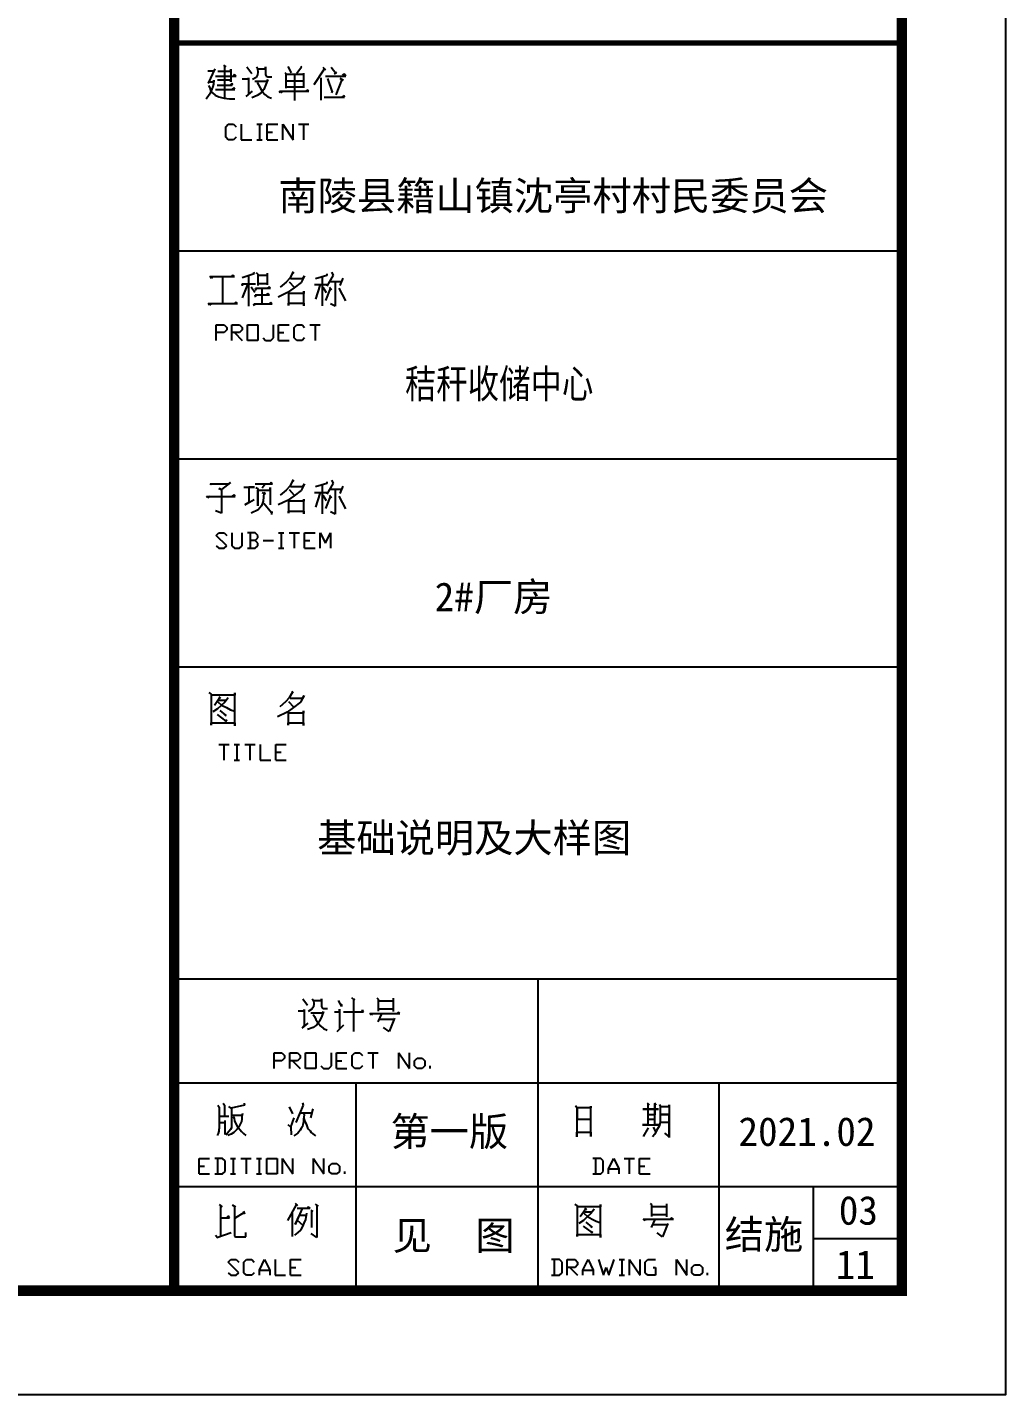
# Model space of a CAD drawing. Extents: x -307088 to 5640332, y -3541089 to -2181377.
# Drawn here: x 5605864 to 5615276, y -3172089 to -3158939 of the extents above; entities that cross this region are included whole.
import ezdxf

# ---------------------------------------------------------------- set-up
doc = ezdxf.new("R2010")
doc.units = 0
doc.header["$LTSCALE"] = 100
doc.header["$MEASUREMENT"] = 0
doc.layers.get('0').update_dxf_attribs({"linetype": 'CONTINUOUS'})
doc.layers.add('PUB_TITLE', color=4, linetype='CONTINUOUS')
doc.styles.add('图签2', font='simhei.ttf', dxfattribs={"height": 1000})

# ---------------------------------------------------------------- blocks, each defined once
blk = doc.blocks.new('A$C24767006')
at = {"layer": 'PUB_TITLE'}
for p, q in [((559, 17634, 1874), (638, 17634, 1874)), ((664, 17665, 1874), (564, 17455, 1874)), ((674, 17560, 1874), (968, 17560, 1874)), ((706, 17628, 1874), (895, 17628, 1874)), ((785, 17718, 1874), (821, 17691, 1874)), ((800, 17702, 1874), (800, 17245, 1874)), ((821, 17691, 1874), (800, 17702, 1874)), ((895, 17660, 1874), (895, 17476, 1874)), ((895, 17628, 1874), (895, 17660, 1874)), ((947, 17581, 1874), (932, 17560, 1874)), ((968, 17560, 1874), (947, 17581, 1874)), ((1126, 17691, 1874), (1194, 17597, 1874)), ((1278, 17576, 1874), (1257, 17539, 1874)), ((1262, 17691, 1874), (1278, 17665, 1874)), ((1278, 17665, 1874), (1283, 17618, 1874)), ((1283, 17618, 1874), (1278, 17576, 1874)), ((1283, 17665, 1874), (1394, 17665, 1874)), ((1394, 17691, 1874), (1394, 17581, 1874)), ((1394, 17665, 1874), (1394, 17691, 1874)), ((1394, 17581, 1874), (1404, 17560, 1874)), ((1404, 17560, 1874), (1425, 17550, 1874)), ((1672, 17613, 1874), (1688, 17597, 1874)), ((1688, 17597, 1874), (1688, 17387, 1874)), ((1698, 17586, 1874), (1940, 17586, 1874)), ((1714, 17697, 1874), (1766, 17607, 1874)), ((1814, 17581, 1874), (1814, 17208, 1874)), ((1913, 17686, 1874), (1845, 17597, 1874)), ((1903, 17702, 1874), (1913, 17686, 1874)), ((1940, 17602, 1874), (1940, 17392, 1874)), ((2239, 17660, 1874), (2092, 17434, 1874)), ((2223, 17686, 1874), (2260, 17649, 1874)), ((2260, 17649, 1874), (2239, 17660, 1874)), ((2260, 17560, 1874), (2554, 17560, 1874)), ((2339, 17686, 1874), (2407, 17602, 1874)), ((2417, 17618, 1874), (2386, 17586, 1874)), ((2407, 17602, 1874), (2417, 17618, 1874)), ((2528, 17592, 1874), (2501, 17571, 1874)), ((2554, 17560, 1874), (2528, 17592, 1874)), ((564, 17455, 1874), (585, 17476, 1874)), ((569, 17424, 1874), (590, 17392, 1874)), ((585, 17476, 1874), (648, 17476, 1874)), ((590, 17392, 1874), (601, 17355, 1874)), ((617, 17371, 1874), (601, 17329, 1874)), ((632, 17408, 1874), (617, 17371, 1874)), ((643, 17445, 1874), (632, 17408, 1874)), ((648, 17502, 1874), (643, 17445, 1874)), ((648, 17476, 1874), (648, 17502, 1874)), ((674, 17366, 1874), (953, 17366, 1874)), ((695, 17429, 1874), (911, 17429, 1874)), ((895, 17502, 1874), (701, 17502, 1874)), ((905, 17450, 1874), (890, 17434, 1874)), ((895, 17476, 1874), (895, 17502, 1874)), ((916, 17434, 1874), (905, 17455, 1874)), ((911, 17455, 1874), (905, 17450, 1874)), ((937, 17392, 1874), (905, 17366, 1874)), ((911, 17429, 1874), (911, 17455, 1874)), ((953, 17366, 1874), (937, 17392, 1874)), ((1058, 17518, 1874), (1147, 17518, 1874)), ((1147, 17534, 1874), (1147, 17298, 1874)), ((1147, 17518, 1874), (1147, 17534, 1874)), ((1257, 17539, 1874), (1205, 17508, 1874)), ((1241, 17487, 1874), (1415, 17487, 1874)), ((1273, 17466, 1874), (1294, 17434, 1874)), ((1294, 17434, 1874), (1315, 17392, 1874)), ((1315, 17392, 1874), (1352, 17334, 1874)), ((1367, 17366, 1874), (1325, 17313, 1874)), ((1399, 17439, 1874), (1367, 17366, 1874)), ((1425, 17508, 1874), (1399, 17439, 1874)), ((1415, 17487, 1874), (1425, 17508, 1874)), ((1425, 17550, 1874), (1483, 17550, 1874)), ((1688, 17403, 1874), (1940, 17403, 1874)), ((1693, 17492, 1874), (1940, 17492, 1874)), ((2192, 17534, 1874), (2192, 17214, 1874)), ((2286, 17523, 1874), (2354, 17329, 1874)), ((2496, 17508, 1874), (2407, 17287, 1874)), ((2465, 17529, 1874), (2512, 17502, 1874)), ((2512, 17502, 1874), (2496, 17508, 1874)), ((580, 17287, 1874), (538, 17224, 1874)), ((601, 17329, 1874), (580, 17287, 1874)), ((601, 17355, 1874), (627, 17319, 1874)), ((627, 17319, 1874), (669, 17282, 1874)), ((669, 17282, 1874), (722, 17261, 1874)), ((722, 17261, 1874), (795, 17240, 1874)), ((795, 17240, 1874), (874, 17229, 1874)), ((874, 17229, 1874), (953, 17229, 1874)), ((1115, 17266, 1874), (1205, 17340, 1874)), ((1147, 17298, 1874), (1115, 17266, 1874)), ((1273, 17277, 1874), (1194, 17245, 1874)), ((1325, 17313, 1874), (1273, 17277, 1874)), ((1352, 17334, 1874), (1383, 17292, 1874)), ((1383, 17292, 1874), (1425, 17261, 1874)), ((1425, 17261, 1874), (1478, 17240, 1874)), ((1593, 17340, 1874), (2018, 17340, 1874)), ((1609, 17319, 1874), (1593, 17340, 1874)), ((1630, 17334, 1874), (1609, 17319, 1874)), ((2003, 17355, 1874), (1982, 17340, 1874)), ((2018, 17340, 1874), (2003, 17355, 1874)), ((2239, 17256, 1874), (2533, 17256, 1874)), ((2354, 17345, 1874), (2344, 17319, 1874)), ((2354, 17329, 1874), (2354, 17345, 1874)), ((2528, 17277, 1874), (2501, 17261, 1874)), ((2533, 17256, 1874), (2528, 17277, 1874)), ((819, 16827, 1874), (856, 16865, 1874)), ((819, 16677, 1874), (819, 16827, 1874)), ((856, 16865, 1874), (931, 16865, 1874)), ((931, 16865, 1874), (969, 16827, 1874)), ((1044, 16865, 1874), (1044, 16640, 1874)), ((1269, 16865, 1874), (1344, 16865, 1874)), ((1306, 16865, 1874), (1306, 16640, 1874)), ((1419, 16865, 1874), (1569, 16865, 1874)), ((1419, 16640, 1874), (1419, 16865, 1874)), ((1644, 16865, 1874), (1794, 16640, 1874)), ((1644, 16640, 1874), (1644, 16865, 1874)), ((1794, 16640, 1874), (1794, 16865, 1874)), ((1869, 16865, 1874), (2019, 16865, 1874)), ((1944, 16865, 1874), (1944, 16640, 1874)), ((856, 16640, 1874), (819, 16677, 1874)), ((931, 16640, 1874), (856, 16640, 1874)), ((969, 16677, 1874), (931, 16640, 1874)), ((1044, 16640, 1874), (1194, 16640, 1874)), ((1269, 16640, 1874), (1344, 16640, 1874)), ((1419, 16752, 1874), (1494, 16752, 1874)), ((1419, 16640, 1874), (1569, 16640, 1874)), ((75, 15038, 1874), (10575, 15038, 1874)), ((588, 14666, 1874), (945, 14666, 1874)), ((614, 14640, 1874), (588, 14666, 1874)), ((635, 14666, 1874), (614, 14640, 1874)), ((772, 14666, 1874), (772, 14278, 1874)), ((772, 14661, 1874), (772, 14278, 1874)), ((924, 14687, 1874), (903, 14661, 1874)), ((945, 14666, 1874), (924, 14687, 1874)), ((1229, 14708, 1874), (1055, 14651, 1874)), ((1150, 14682, 1874), (1150, 14241, 1874)), ((1218, 14729, 1874), (1229, 14708, 1874)), ((1260, 14724, 1874), (1281, 14703, 1874)), ((1281, 14703, 1874), (1281, 14540, 1874)), ((1281, 14687, 1874), (1423, 14687, 1874)), ((1418, 14714, 1874), (1418, 14546, 1874)), ((1743, 14645, 1874), (1691, 14588, 1874)), ((1790, 14724, 1874), (1743, 14645, 1874)), ((1754, 14640, 1874), (1932, 14640, 1874)), ((1780, 14740, 1874), (1801, 14714, 1874)), ((1801, 14714, 1874), (1790, 14724, 1874)), ((1958, 14677, 1874), (1906, 14582, 1874)), ((1932, 14640, 1874), (1958, 14677, 1874)), ((2279, 14682, 1874), (2116, 14635, 1874)), ((2210, 14661, 1874), (2210, 14246, 1874)), ((2279, 14708, 1874), (2279, 14682, 1874)), ((2368, 14687, 1874), (2279, 14530, 1874)), ((2310, 14598, 1874), (2494, 14598, 1874)), ((2347, 14729, 1874), (2368, 14687, 1874)), ((2399, 14598, 1874), (2399, 14241, 1874)), ((2510, 14645, 1874), (2468, 14540, 1874)), ((1055, 14561, 1874), (1250, 14561, 1874)), ((1061, 14535, 1874), (1055, 14561, 1874)), ((1134, 14551, 1874), (1055, 14362, 1874)), ((1187, 14519, 1874), (1239, 14441, 1874)), ((1244, 14404, 1874), (1449, 14404, 1874)), ((1255, 14372, 1874), (1244, 14404, 1874)), ((1250, 14498, 1874), (1465, 14498, 1874)), ((1260, 14467, 1874), (1250, 14498, 1874)), ((1286, 14567, 1874), (1423, 14567, 1874)), ((1339, 14493, 1874), (1339, 14273, 1874)), ((1428, 14425, 1874), (1407, 14399, 1874)), ((1444, 14519, 1874), (1418, 14493, 1874)), ((1449, 14404, 1874), (1428, 14425, 1874)), ((1465, 14498, 1874), (1444, 14519, 1874)), ((1712, 14435, 1874), (1575, 14372, 1874)), ((1691, 14588, 1874), (1607, 14514, 1874)), ((1806, 14504, 1874), (1712, 14435, 1874)), ((1717, 14451, 1874), (1727, 14441, 1874)), ((1727, 14441, 1874), (1727, 14252, 1874)), ((1733, 14593, 1874), (1806, 14514, 1874)), ((1948, 14425, 1874), (1738, 14425, 1874)), ((1906, 14582, 1874), (1806, 14504, 1874)), ((1948, 14456, 1874), (1948, 14425, 1874)), ((1948, 14246, 1874), (1948, 14456, 1874)), ((2100, 14551, 1874), (2279, 14551, 1874)), ((2179, 14540, 1874), (2116, 14341, 1874)), ((2221, 14514, 1874), (2268, 14435, 1874)), ((2331, 14504, 1874), (2258, 14320, 1874)), ((2315, 14514, 1874), (2347, 14477, 1874)), ((2452, 14498, 1874), (2546, 14315, 1874)), ((567, 14278, 1874), (987, 14278, 1874)), ((583, 14257, 1874), (567, 14278, 1874)), ((609, 14273, 1874), (583, 14257, 1874)), ((966, 14299, 1874), (945, 14278, 1874)), ((987, 14278, 1874), (966, 14299, 1874)), ((1223, 14273, 1874), (1491, 14273, 1874)), ((1234, 14246, 1874), (1223, 14273, 1874)), ((1470, 14294, 1874), (1449, 14267, 1874)), ((1491, 14273, 1874), (1470, 14294, 1874)), ((1727, 14283, 1874), (1948, 14283, 1874)), ((1727, 14252, 1874), (1727, 14283, 1874)), ((1948, 14283, 1874), (1948, 14246, 1874)), ((2399, 14241, 1874), (2331, 14273, 1874)), ((683, 13972, 1874), (795, 13972, 1874)), ((683, 13747, 1874), (683, 13972, 1874)), ((795, 13859, 1874), (683, 13859, 1874)), ((795, 13972, 1874), (833, 13934, 1874)), ((833, 13897, 1874), (795, 13859, 1874)), ((833, 13934, 1874), (833, 13897, 1874)), ((908, 13972, 1874), (1020, 13972, 1874)), ((908, 13747, 1874), (908, 13972, 1874)), ((1020, 13859, 1874), (908, 13859, 1874)), ((945, 13859, 1874), (1058, 13747, 1874)), ((1020, 13972, 1874), (1058, 13934, 1874)), ((1058, 13897, 1874), (1020, 13859, 1874)), ((1058, 13934, 1874), (1058, 13897, 1874)), ((1133, 13972, 1874), (1283, 13972, 1874)), ((1133, 13747, 1874), (1133, 13972, 1874)), ((1283, 13972, 1874), (1283, 13747, 1874)), ((1508, 13784, 1874), (1508, 13972, 1874)), ((1583, 13972, 1874), (1733, 13972, 1874)), ((1583, 13747, 1874), (1583, 13972, 1874)), ((1583, 13859, 1874), (1658, 13859, 1874)), ((1808, 13934, 1874), (1845, 13972, 1874)), ((1808, 13784, 1874), (1808, 13934, 1874)), ((1845, 13972, 1874), (1920, 13972, 1874)), ((1920, 13972, 1874), (1958, 13934, 1874)), ((2033, 13972, 1874), (2183, 13972, 1874)), ((2108, 13972, 1874), (2108, 13747, 1874)), ((1283, 13747, 1874), (1133, 13747, 1874)), ((1358, 13784, 1874), (1395, 13747, 1874)), ((1395, 13747, 1874), (1470, 13747, 1874)), ((1470, 13747, 1874), (1508, 13784, 1874)), ((1583, 13747, 1874), (1733, 13747, 1874)), ((1845, 13747, 1874), (1808, 13784, 1874)), ((1920, 13747, 1874), (1845, 13747, 1874)), ((1958, 13784, 1874), (1920, 13747, 1874)), ((75, 12038, 1874), (10575, 12038, 1874)), ((593, 11677, 1874), (866, 11677, 1874)), ((609, 11661, 1874), (593, 11677, 1874)), ((625, 11677, 1874), (609, 11661, 1874)), ((887, 11698, 1874), (756, 11593, 1874)), ((866, 11677, 1874), (887, 11698, 1874)), ((1244, 11677, 1874), (1496, 11677, 1874)), ((1386, 11672, 1874), (1344, 11614, 1874)), ((1475, 11698, 1874), (1460, 11677, 1874)), ((1496, 11677, 1874), (1475, 11698, 1874)), ((1743, 11645, 1874), (1691, 11588, 1874)), ((1790, 11724, 1874), (1743, 11645, 1874)), ((1754, 11640, 1874), (1932, 11640, 1874)), ((1780, 11740, 1874), (1801, 11714, 1874)), ((1801, 11714, 1874), (1790, 11724, 1874)), ((1958, 11677, 1874), (1906, 11582, 1874)), ((1932, 11640, 1874), (1958, 11677, 1874)), ((2279, 11682, 1874), (2116, 11635, 1874)), ((2210, 11661, 1874), (2210, 11246, 1874)), ((2279, 11708, 1874), (2279, 11682, 1874)), ((2368, 11687, 1874), (2279, 11530, 1874)), ((2347, 11729, 1874), (2368, 11687, 1874)), ((2510, 11645, 1874), (2468, 11540, 1874)), ((541, 11493, 1874), (956, 11493, 1874)), ((562, 11477, 1874), (541, 11493, 1874)), ((588, 11498, 1874), (562, 11477, 1874)), ((719, 11609, 1874), (756, 11593, 1874)), ((756, 11593, 1874), (719, 11609, 1874)), ((756, 11593, 1874), (756, 11252, 1874)), ((935, 11519, 1874), (914, 11498, 1874)), ((956, 11493, 1874), (935, 11519, 1874)), ((1082, 11630, 1874), (1234, 11630, 1874)), ((1097, 11372, 1874), (1229, 11451, 1874)), ((1155, 11630, 1874), (1155, 11409, 1874)), ((1234, 11630, 1874), (1155, 11630, 1874)), ((1255, 11624, 1874), (1281, 11609, 1874)), ((1281, 11609, 1874), (1281, 11362, 1874)), ((1281, 11588, 1874), (1460, 11588, 1874)), ((1281, 11362, 1874), (1281, 11588, 1874)), ((1344, 11551, 1874), (1391, 11535, 1874)), ((1370, 11546, 1874), (1360, 11425, 1874)), ((1391, 11535, 1874), (1370, 11546, 1874)), ((1460, 11624, 1874), (1460, 11372, 1874)), ((1460, 11588, 1874), (1460, 11624, 1874)), ((1691, 11588, 1874), (1607, 11514, 1874)), ((1806, 11504, 1874), (1712, 11435, 1874)), ((1717, 11451, 1874), (1727, 11441, 1874)), ((1727, 11441, 1874), (1727, 11252, 1874)), ((1733, 11593, 1874), (1806, 11514, 1874)), ((1906, 11582, 1874), (1806, 11504, 1874)), ((1948, 11456, 1874), (1948, 11425, 1874)), ((1948, 11246, 1874), (1948, 11456, 1874)), ((2100, 11551, 1874), (2279, 11551, 1874)), ((2179, 11540, 1874), (2116, 11341, 1874)), ((2221, 11514, 1874), (2268, 11435, 1874)), ((2331, 11504, 1874), (2258, 11320, 1874)), ((2310, 11598, 1874), (2494, 11598, 1874)), ((2315, 11514, 1874), (2347, 11477, 1874)), ((2399, 11598, 1874), (2399, 11241, 1874)), ((2452, 11498, 1874), (2546, 11315, 1874)), ((756, 11252, 1874), (672, 11288, 1874)), ((1155, 11409, 1874), (1097, 11372, 1874)), ((1286, 11304, 1874), (1187, 11252, 1874)), ((1334, 11362, 1874), (1286, 11304, 1874)), ((1360, 11425, 1874), (1334, 11362, 1874)), ((1370, 11399, 1874), (1481, 11262, 1874)), ((1486, 11278, 1874), (1481, 11236, 1874)), ((1481, 11262, 1874), (1486, 11278, 1874)), ((1712, 11435, 1874), (1575, 11372, 1874)), ((1727, 11283, 1874), (1948, 11283, 1874)), ((1727, 11252, 1874), (1727, 11283, 1874)), ((1948, 11425, 1874), (1738, 11425, 1874)), ((1948, 11283, 1874), (1948, 11246, 1874)), ((2399, 11241, 1874), (2331, 11273, 1874)), ((683, 10934, 1874), (720, 10972, 1874)), ((833, 10784, 1874), (683, 10934, 1874)), ((720, 10972, 1874), (795, 10972, 1874)), ((795, 10972, 1874), (833, 10934, 1874)), ((908, 10972, 1874), (908, 10784, 1874)), ((1058, 10784, 1874), (1058, 10972, 1874)), ((1245, 10972, 1874), (1133, 10972, 1874)), ((1170, 10972, 1874), (1170, 10747, 1874)), ((1245, 10859, 1874), (1170, 10859, 1874)), ((1283, 10934, 1874), (1245, 10972, 1874)), ((1245, 10859, 1874), (1283, 10897, 1874)), ((1283, 10822, 1874), (1245, 10859, 1874)), ((1283, 10897, 1874), (1283, 10934, 1874)), ((1358, 10859, 1874), (1508, 10859, 1874)), ((1583, 10972, 1874), (1658, 10972, 1874)), ((1620, 10972, 1874), (1620, 10747, 1874)), ((1733, 10972, 1874), (1883, 10972, 1874)), ((1808, 10972, 1874), (1808, 10747, 1874)), ((1958, 10972, 1874), (2108, 10972, 1874)), ((1958, 10747, 1874), (1958, 10972, 1874)), ((1958, 10859, 1874), (2033, 10859, 1874)), ((2183, 10972, 1874), (2258, 10822, 1874)), ((2183, 10747, 1874), (2183, 10972, 1874)), ((2258, 10822, 1874), (2333, 10972, 1874)), ((2333, 10972, 1874), (2333, 10747, 1874)), ((683, 10784, 1874), (720, 10747, 1874)), ((720, 10747, 1874), (795, 10747, 1874)), ((795, 10747, 1874), (833, 10784, 1874)), ((908, 10784, 1874), (945, 10747, 1874)), ((945, 10747, 1874), (1020, 10747, 1874)), ((1020, 10747, 1874), (1058, 10784, 1874)), ((1133, 10747, 1874), (1245, 10747, 1874)), ((1245, 10747, 1874), (1283, 10784, 1874)), ((1283, 10784, 1874), (1283, 10822, 1874)), ((1583, 10747, 1874), (1658, 10747, 1874)), ((1958, 10747, 1874), (2108, 10747, 1874)), ((75, 9038, 1874), (10575, 9038, 1874)), ((1773, 8686, 1874), (1794, 8660, 1874)), ((576, 8665, 1874), (607, 8644, 1874)), ((607, 8644, 1874), (607, 8198, 1874)), ((949, 8628, 1874), (607, 8628, 1874)), ((733, 8597, 1874), (655, 8481, 1874)), ((707, 8534, 1874), (760, 8486, 1874)), ((718, 8607, 1874), (744, 8586, 1874)), ((718, 8555, 1874), (823, 8555, 1874)), ((744, 8586, 1874), (733, 8597, 1874)), ((807, 8528, 1874), (749, 8476, 1874)), ((760, 8486, 1874), (828, 8450, 1874)), ((854, 8591, 1874), (807, 8528, 1874)), ((823, 8555, 1874), (854, 8591, 1874)), ((949, 8660, 1874), (949, 8628, 1874)), ((949, 8187, 1874), (949, 8660, 1874)), ((1684, 8534, 1874), (1600, 8460, 1874)), ((1736, 8591, 1874), (1684, 8534, 1874)), ((1726, 8539, 1874), (1799, 8460, 1874)), ((1783, 8670, 1874), (1736, 8591, 1874)), ((1747, 8586, 1874), (1925, 8586, 1874)), ((1794, 8660, 1874), (1783, 8670, 1874)), ((1899, 8528, 1874), (1799, 8450, 1874)), ((1951, 8623, 1874), (1899, 8528, 1874)), ((1925, 8586, 1874), (1951, 8623, 1874)), ((702, 8429, 1874), (634, 8387, 1874)), ((697, 8350, 1874), (823, 8255, 1874)), ((749, 8476, 1874), (702, 8429, 1874)), ((733, 8408, 1874), (817, 8339, 1874)), ((823, 8350, 1874), (807, 8324, 1874)), ((817, 8339, 1874), (823, 8350, 1874)), ((828, 8450, 1874), (886, 8418, 1874)), ((886, 8418, 1874), (938, 8402, 1874)), ((1705, 8381, 1874), (1568, 8318, 1874)), ((1799, 8450, 1874), (1705, 8381, 1874)), ((1710, 8397, 1874), (1720, 8387, 1874)), ((1720, 8387, 1874), (1720, 8198, 1874)), ((1941, 8371, 1874), (1731, 8371, 1874)), ((1941, 8402, 1874), (1941, 8371, 1874)), ((1941, 8192, 1874), (1941, 8402, 1874)), ((607, 8229, 1874), (949, 8229, 1874)), ((607, 8198, 1874), (607, 8229, 1874)), ((833, 8271, 1874), (812, 8245, 1874)), ((823, 8255, 1874), (833, 8271, 1874)), ((949, 8229, 1874), (949, 8187, 1874)), ((1720, 8229, 1874), (1941, 8229, 1874)), ((1720, 8198, 1874), (1720, 8229, 1874)), ((1941, 8229, 1874), (1941, 8192, 1874)), ((718, 7917, 1874), (868, 7917, 1874)), ((793, 7917, 1874), (793, 7692, 1874)), ((943, 7917, 1874), (1018, 7917, 1874)), ((981, 7917, 1874), (981, 7692, 1874)), ((1093, 7917, 1874), (1243, 7917, 1874)), ((1168, 7917, 1874), (1168, 7692, 1874)), ((1318, 7917, 1874), (1318, 7692, 1874)), ((1543, 7917, 1874), (1693, 7917, 1874)), ((1543, 7692, 1874), (1543, 7917, 1874)), ((1543, 7804, 1874), (1618, 7804, 1874)), ((943, 7692, 1874), (1018, 7692, 1874)), ((1318, 7692, 1874), (1468, 7692, 1874)), ((1543, 7692, 1874), (1693, 7692, 1874)), ((75, 4538, 1874), (10575, 4538, 1874)), ((5323, 4538, 1874), (5323, 38, 1874)), ((1932, 4250, 1874), (2001, 4155, 1874)), ((2069, 4250, 1874), (2085, 4223, 1874)), ((2085, 4223, 1874), (2090, 4176, 1874)), ((2090, 4176, 1874), (2085, 4134, 1874)), ((2090, 4223, 1874), (2200, 4223, 1874)), ((2200, 4250, 1874), (2200, 4139, 1874)), ((2200, 4223, 1874), (2200, 4250, 1874)), ((2442, 4223, 1874), (2489, 4139, 1874)), ((2499, 4155, 1874), (2468, 4171, 1874)), ((2489, 4139, 1874), (2499, 4155, 1874)), ((2636, 4265, 1874), (2678, 4229, 1874)), ((2662, 4250, 1874), (2662, 3777, 1874)), ((2678, 4229, 1874), (2662, 4250, 1874)), ((2998, 4260, 1874), (3019, 4244, 1874)), ((3014, 4218, 1874), (3229, 4218, 1874)), ((3019, 4244, 1874), (3019, 4071, 1874)), ((3234, 4255, 1874), (3234, 4066, 1874)), ((1864, 4076, 1874), (1953, 4076, 1874)), ((1953, 4092, 1874), (1953, 3856, 1874)), ((1953, 4076, 1874), (1953, 4092, 1874)), ((2064, 4097, 1874), (2011, 4066, 1874)), ((2048, 4045, 1874), (2221, 4045, 1874)), ((2085, 4134, 1874), (2064, 4097, 1874)), ((2079, 4024, 1874), (2100, 3992, 1874)), ((2100, 3992, 1874), (2121, 3950, 1874)), ((2121, 3950, 1874), (2158, 3893, 1874)), ((2205, 3998, 1874), (2174, 3924, 1874)), ((2200, 4139, 1874), (2211, 4118, 1874)), ((2232, 4066, 1874), (2205, 3998, 1874)), ((2211, 4118, 1874), (2232, 4108, 1874)), ((2221, 4045, 1874), (2232, 4066, 1874)), ((2232, 4108, 1874), (2289, 4108, 1874)), ((2389, 4061, 1874), (2463, 4061, 1874)), ((2463, 4097, 1874), (2463, 3809, 1874)), ((2463, 4061, 1874), (2463, 4097, 1874)), ((2520, 4061, 1874), (2809, 4061, 1874)), ((2793, 4087, 1874), (2778, 4061, 1874)), ((2809, 4061, 1874), (2793, 4087, 1874)), ((2898, 4034, 1874), (3334, 4034, 1874)), ((2925, 4013, 1874), (2898, 4034, 1874)), ((2935, 4029, 1874), (2925, 4013, 1874)), ((3014, 4103, 1874), (3229, 4103, 1874)), ((3066, 4029, 1874), (3014, 3914, 1874)), ((3030, 3956, 1874), (3234, 3956, 1874)), ((3255, 3971, 1874), (3177, 3777, 1874)), ((3308, 4050, 1874), (3282, 4029, 1874)), ((3334, 4034, 1874), (3308, 4050, 1874)), ((1922, 3824, 1874), (2011, 3898, 1874)), ((1953, 3856, 1874), (1922, 3824, 1874)), ((2079, 3835, 1874), (2001, 3803, 1874)), ((2132, 3872, 1874), (2079, 3835, 1874)), ((2174, 3924, 1874), (2132, 3872, 1874)), ((2158, 3893, 1874), (2190, 3851, 1874)), ((2190, 3851, 1874), (2232, 3819, 1874)), ((2232, 3819, 1874), (2284, 3798, 1874)), ((2426, 3777, 1874), (2526, 3872, 1874)), ((3177, 3777, 1874), (3098, 3835, 1874)), ((1519, 3467, 1874), (1631, 3467, 1874)), ((1519, 3242, 1874), (1519, 3467, 1874)), ((1631, 3354, 1874), (1519, 3354, 1874)), ((1631, 3467, 1874), (1669, 3429, 1874)), ((1669, 3392, 1874), (1631, 3354, 1874)), ((1669, 3429, 1874), (1669, 3392, 1874)), ((1744, 3467, 1874), (1856, 3467, 1874)), ((1744, 3242, 1874), (1744, 3467, 1874)), ((1856, 3354, 1874), (1744, 3354, 1874)), ((1781, 3354, 1874), (1894, 3242, 1874)), ((1856, 3467, 1874), (1894, 3429, 1874)), ((1894, 3392, 1874), (1856, 3354, 1874)), ((1894, 3429, 1874), (1894, 3392, 1874)), ((1969, 3467, 1874), (2119, 3467, 1874)), ((1969, 3242, 1874), (1969, 3467, 1874)), ((2119, 3467, 1874), (2119, 3242, 1874)), ((2344, 3279, 1874), (2344, 3467, 1874)), ((2419, 3467, 1874), (2569, 3467, 1874)), ((2419, 3242, 1874), (2419, 3467, 1874)), ((2419, 3354, 1874), (2494, 3354, 1874)), ((2644, 3429, 1874), (2681, 3467, 1874)), ((2644, 3279, 1874), (2644, 3429, 1874)), ((2681, 3467, 1874), (2756, 3467, 1874)), ((2756, 3467, 1874), (2794, 3429, 1874)), ((2869, 3467, 1874), (3019, 3467, 1874)), ((2944, 3467, 1874), (2944, 3242, 1874)), ((3319, 3467, 1874), (3469, 3242, 1874)), ((3319, 3242, 1874), (3319, 3467, 1874)), ((3469, 3242, 1874), (3469, 3467, 1874)), ((3544, 3354, 1874), (3581, 3392, 1874)), ((3544, 3279, 1874), (3544, 3354, 1874)), ((3581, 3392, 1874), (3656, 3392, 1874)), ((3656, 3392, 1874), (3694, 3354, 1874)), ((3694, 3354, 1874), (3694, 3279, 1874)), ((2119, 3242, 1874), (1969, 3242, 1874)), ((2194, 3279, 1874), (2231, 3242, 1874)), ((2231, 3242, 1874), (2306, 3242, 1874)), ((2306, 3242, 1874), (2344, 3279, 1874)), ((2419, 3242, 1874), (2569, 3242, 1874)), ((2681, 3242, 1874), (2644, 3279, 1874)), ((2756, 3242, 1874), (2681, 3242, 1874)), ((2794, 3279, 1874), (2756, 3242, 1874)), ((3581, 3242, 1874), (3544, 3279, 1874)), ((3656, 3242, 1874), (3581, 3242, 1874)), ((3694, 3279, 1874), (3656, 3242, 1874)), ((3769, 3242, 1874), (3769, 3279, 1874)), ((75, 3038, 1874), (10575, 3038, 1874)), ((2698, 3038, 1874), (2698, 38, 1874)), ((7936, 3038, 1874), (7936, 38, 1874)), ((703, 2715, 1874), (724, 2683, 1874)), ((724, 2683, 1874), (724, 2384, 1874)), ((781, 2741, 1874), (802, 2715, 1874)), ((802, 2715, 1874), (802, 2557, 1874)), ((897, 2668, 1874), (865, 2694, 1874)), ((1091, 2715, 1874), (897, 2668, 1874)), ((902, 2673, 1874), (902, 2389, 1874)), ((907, 2568, 1874), (1060, 2568, 1874)), ((1060, 2594, 1874), (1054, 2552, 1874)), ((1086, 2741, 1874), (1091, 2715, 1874)), ((1737, 2689, 1874), (1784, 2589, 1874)), ((1936, 2715, 1874), (1831, 2463, 1874)), ((1889, 2605, 1874), (2062, 2605, 1874)), ((1926, 2746, 1874), (1936, 2715, 1874)), ((1942, 2594, 1874), (1952, 2573, 1874)), ((1952, 2573, 1874), (1942, 2510, 1874)), ((2078, 2662, 1874), (2041, 2531, 1874)), ((5866, 2710, 1874), (5887, 2678, 1874)), ((5887, 2678, 1874), (5887, 2258, 1874)), ((5893, 2673, 1874), (5893, 2510, 1874)), ((6087, 2673, 1874), (5893, 2673, 1874)), ((6087, 2699, 1874), (6087, 2673, 1874)), ((6087, 2263, 1874), (6087, 2699, 1874)), ((6838, 2657, 1874), (7063, 2657, 1874)), ((7011, 2657, 1874), (6838, 2657, 1874)), ((6901, 2746, 1874), (6932, 2720, 1874)), ((7011, 2573, 1874), (6906, 2573, 1874)), ((6911, 2736, 1874), (6911, 2431, 1874)), ((6932, 2720, 1874), (6911, 2736, 1874)), ((7006, 2746, 1874), (7032, 2720, 1874)), ((7011, 2736, 1874), (7011, 2657, 1874)), ((7011, 2431, 1874), (7011, 2736, 1874)), ((7011, 2657, 1874), (7011, 2573, 1874)), ((7063, 2657, 1874), (7011, 2657, 1874)), ((7079, 2725, 1874), (7090, 2699, 1874)), ((7090, 2699, 1874), (7090, 2463, 1874)), ((7090, 2694, 1874), (7221, 2694, 1874)), ((7100, 2578, 1874), (7216, 2578, 1874)), ((7221, 2578, 1874), (7100, 2578, 1874)), ((7216, 2578, 1874), (7216, 2463, 1874)), ((7221, 2720, 1874), (7221, 2248, 1874)), ((7221, 2694, 1874), (7221, 2720, 1874)), ((7221, 2248, 1874), (7221, 2578, 1874)), ((724, 2384, 1874), (718, 2358, 1874)), ((724, 2557, 1874), (865, 2557, 1874)), ((729, 2463, 1874), (808, 2463, 1874)), ((808, 2494, 1874), (808, 2290, 1874)), ((902, 2389, 1874), (886, 2363, 1874)), ((928, 2552, 1874), (939, 2526, 1874)), ((939, 2526, 1874), (944, 2489, 1874)), ((944, 2489, 1874), (955, 2463, 1874)), ((955, 2463, 1874), (981, 2421, 1874)), ((986, 2368, 1874), (960, 2342, 1874)), ((981, 2421, 1874), (1002, 2389, 1874)), ((1007, 2400, 1874), (986, 2368, 1874)), ((1002, 2389, 1874), (1028, 2358, 1874)), ((1023, 2431, 1874), (1007, 2400, 1874)), ((1039, 2458, 1874), (1023, 2431, 1874)), ((1049, 2479, 1874), (1039, 2458, 1874)), ((1054, 2510, 1874), (1049, 2479, 1874)), ((1054, 2552, 1874), (1054, 2510, 1874)), ((1716, 2437, 1874), (1758, 2395, 1874)), ((1758, 2395, 1874), (1805, 2531, 1874)), ((1758, 2395, 1874), (1763, 2284, 1874)), ((1910, 2379, 1874), (1894, 2353, 1874)), ((1926, 2405, 1874), (1910, 2379, 1874)), ((1931, 2437, 1874), (1926, 2405, 1874)), ((1942, 2473, 1874), (1931, 2437, 1874)), ((1942, 2510, 1874), (1942, 2473, 1874)), ((1947, 2521, 1874), (1957, 2494, 1874)), ((1957, 2494, 1874), (1968, 2468, 1874)), ((1968, 2468, 1874), (1978, 2442, 1874)), ((1978, 2442, 1874), (1989, 2416, 1874)), ((1989, 2416, 1874), (1999, 2389, 1874)), ((1999, 2389, 1874), (2015, 2368, 1874)), ((2015, 2368, 1874), (2036, 2342, 1874)), ((5893, 2510, 1874), (6092, 2510, 1874)), ((6832, 2431, 1874), (7074, 2431, 1874)), ((6911, 2431, 1874), (6832, 2431, 1874)), ((6916, 2389, 1874), (6843, 2263, 1874)), ((6901, 2510, 1874), (7011, 2510, 1874)), ((6990, 2395, 1874), (7021, 2332, 1874)), ((7074, 2431, 1874), (7011, 2431, 1874)), ((7074, 2410, 1874), (7037, 2347, 1874)), ((7090, 2463, 1874), (7074, 2410, 1874)), ((7216, 2463, 1874), (7100, 2463, 1874)), ((708, 2305, 1874), (697, 2274, 1874)), ((718, 2337, 1874), (708, 2305, 1874)), ((718, 2358, 1874), (718, 2337, 1874)), ((886, 2363, 1874), (823, 2279, 1874)), ((897, 2295, 1874), (850, 2274, 1874)), ((934, 2321, 1874), (897, 2295, 1874)), ((960, 2342, 1874), (934, 2321, 1874)), ((1028, 2358, 1874), (1049, 2332, 1874)), ((1049, 2332, 1874), (1075, 2305, 1874)), ((1075, 2305, 1874), (1107, 2274, 1874)), ((1858, 2311, 1874), (1800, 2269, 1874)), ((1879, 2332, 1874), (1858, 2311, 1874)), ((1894, 2353, 1874), (1879, 2332, 1874)), ((2036, 2342, 1874), (2052, 2321, 1874)), ((2052, 2321, 1874), (2078, 2300, 1874)), ((2078, 2300, 1874), (2115, 2269, 1874)), ((5887, 2326, 1874), (6087, 2326, 1874)), ((5887, 2258, 1874), (5887, 2326, 1874)), ((6087, 2326, 1874), (6087, 2263, 1874)), ((7011, 2295, 1874), (6979, 2258, 1874)), ((7037, 2347, 1874), (7011, 2295, 1874)), ((7153, 2311, 1874), (7221, 2258, 1874)), ((437, 1946, 1874), (587, 1946, 1874)), ((437, 1721, 1874), (437, 1946, 1874)), ((437, 1834, 1874), (512, 1834, 1874)), ((775, 1946, 1874), (662, 1946, 1874)), ((700, 1946, 1874), (700, 1721, 1874)), ((812, 1909, 1874), (775, 1946, 1874)), ((812, 1759, 1874), (812, 1909, 1874)), ((887, 1946, 1874), (962, 1946, 1874)), ((925, 1946, 1874), (925, 1721, 1874)), ((1037, 1946, 1874), (1187, 1946, 1874)), ((1112, 1946, 1874), (1112, 1721, 1874)), ((1262, 1946, 1874), (1337, 1946, 1874)), ((1300, 1946, 1874), (1300, 1721, 1874)), ((1412, 1946, 1874), (1562, 1946, 1874)), ((1412, 1721, 1874), (1412, 1946, 1874)), ((1562, 1946, 1874), (1562, 1721, 1874)), ((1637, 1946, 1874), (1787, 1721, 1874)), ((1637, 1721, 1874), (1637, 1946, 1874)), ((1787, 1721, 1874), (1787, 1946, 1874)), ((2087, 1946, 1874), (2237, 1721, 1874)), ((2087, 1721, 1874), (2087, 1946, 1874)), ((2237, 1721, 1874), (2237, 1946, 1874)), ((2312, 1834, 1874), (2350, 1871, 1874)), ((2312, 1759, 1874), (2312, 1834, 1874)), ((2350, 1871, 1874), (2425, 1871, 1874)), ((2425, 1871, 1874), (2462, 1834, 1874)), ((2462, 1834, 1874), (2462, 1759, 1874)), ((6231, 1946, 1874), (6118, 1946, 1874)), ((6156, 1946, 1874), (6156, 1721, 1874)), ((6268, 1909, 1874), (6231, 1946, 1874)), ((6268, 1759, 1874), (6268, 1909, 1874)), ((6343, 1796, 1874), (6418, 1946, 1874)), ((6343, 1796, 1874), (6493, 1796, 1874)), ((6343, 1721, 1874), (6343, 1796, 1874)), ((6418, 1946, 1874), (6493, 1796, 1874)), ((6493, 1796, 1874), (6493, 1721, 1874)), ((6568, 1946, 1874), (6718, 1946, 1874)), ((6643, 1946, 1874), (6643, 1721, 1874)), ((6793, 1946, 1874), (6943, 1946, 1874)), ((6793, 1721, 1874), (6793, 1946, 1874)), ((6793, 1834, 1874), (6868, 1834, 1874)), ((437, 1721, 1874), (587, 1721, 1874)), ((662, 1721, 1874), (775, 1721, 1874)), ((775, 1721, 1874), (812, 1759, 1874)), ((887, 1721, 1874), (962, 1721, 1874)), ((1262, 1721, 1874), (1337, 1721, 1874)), ((1562, 1721, 1874), (1412, 1721, 1874)), ((2350, 1721, 1874), (2312, 1759, 1874)), ((2425, 1721, 1874), (2350, 1721, 1874)), ((2462, 1759, 1874), (2425, 1721, 1874)), ((2537, 1721, 1874), (2537, 1759, 1874)), ((6118, 1721, 1874), (6231, 1721, 1874)), ((6231, 1721, 1874), (6268, 1759, 1874)), ((6793, 1721, 1874), (6943, 1721, 1874)), ((75, 1538, 1874), (10575, 1538, 1874)), ((9296, 1538, 1874), (9296, 38, 1874)), ((725, 1280, 1874), (767, 1248, 1874)), ((746, 1259, 1874), (746, 823, 1874)), ((914, 1275, 1874), (961, 1248, 1874)), ((945, 1259, 1874), (945, 834, 1874)), ((1077, 1185, 1874), (1092, 1143, 1874)), ((1838, 1275, 1874), (1712, 1049, 1874)), ((1822, 1301, 1874), (1854, 1264, 1874)), ((1922, 1222, 1874), (1822, 991, 1874)), ((1854, 1264, 1874), (1838, 1275, 1874)), ((1848, 1227, 1874), (2037, 1227, 1874)), ((2016, 1248, 1874), (2001, 1227, 1874)), ((2037, 1227, 1874), (2016, 1248, 1874)), ((2048, 1201, 1874), (2074, 1180, 1874)), ((2058, 1185, 1874), (2058, 949, 1874)), ((2074, 1180, 1874), (2058, 1185, 1874)), ((2111, 1285, 1874), (2153, 1259, 1874)), ((2132, 1269, 1874), (2132, 807, 1874)), ((2153, 1259, 1874), (2132, 1269, 1874)), ((5857, 1285, 1874), (5889, 1264, 1874)), ((5889, 1264, 1874), (5889, 818, 1874)), ((6230, 1248, 1874), (5889, 1248, 1874)), ((6015, 1217, 1874), (5936, 1101, 1874)), ((5999, 1227, 1874), (6025, 1206, 1874)), ((6025, 1206, 1874), (6015, 1217, 1874)), ((6135, 1212, 1874), (6088, 1149, 1874)), ((6104, 1175, 1874), (6135, 1212, 1874)), ((6230, 1280, 1874), (6230, 1248, 1874)), ((6230, 807, 1874), (6230, 1280, 1874)), ((6944, 1296, 1874), (6965, 1280, 1874)), ((6960, 1254, 1874), (7175, 1254, 1874)), ((6965, 1280, 1874), (6965, 1107, 1874)), ((7180, 1290, 1874), (7180, 1101, 1874)), ((746, 1086, 1874), (872, 1086, 1874)), ((861, 1117, 1874), (830, 1086, 1874)), ((872, 1086, 1874), (861, 1117, 1874)), ((1087, 1164, 1874), (945, 1080, 1874)), ((1780, 1164, 1874), (1780, 818, 1874)), ((1822, 991, 1874), (1885, 1128, 1874)), ((1848, 1054, 1874), (1932, 981, 1874)), ((1885, 1128, 1874), (1980, 1128, 1874)), ((1948, 1012, 1874), (1927, 965, 1874)), ((1969, 1065, 1874), (1948, 1012, 1874)), ((1985, 1154, 1874), (1969, 1065, 1874)), ((5983, 1049, 1874), (5915, 1007, 1874)), ((6030, 1096, 1874), (5983, 1049, 1874)), ((5988, 1154, 1874), (6041, 1107, 1874)), ((5999, 1175, 1874), (6104, 1175, 1874)), ((6015, 1028, 1874), (6099, 960, 1874)), ((6088, 1149, 1874), (6030, 1096, 1874)), ((6041, 1107, 1874), (6109, 1070, 1874)), ((6109, 1070, 1874), (6167, 1038, 1874)), ((6167, 1038, 1874), (6219, 1023, 1874)), ((6844, 1070, 1874), (7280, 1070, 1874)), ((6870, 1049, 1874), (6844, 1070, 1874)), ((6881, 1065, 1874), (6870, 1049, 1874)), ((6960, 1138, 1874), (7175, 1138, 1874)), ((7012, 1065, 1874), (6960, 949, 1874)), ((6975, 991, 1874), (7180, 991, 1874)), ((7201, 1007, 1874), (7122, 813, 1874)), ((7254, 1086, 1874), (7227, 1065, 1874)), ((7280, 1070, 1874), (7254, 1086, 1874)), ((672, 839, 1874), (704, 802, 1874)), ((693, 807, 1874), (898, 876, 1874)), ((945, 834, 1874), (945, 823, 1874)), ((945, 823, 1874), (966, 813, 1874)), ((966, 813, 1874), (1108, 813, 1874)), ((1108, 813, 1874), (1108, 876, 1874)), ((1859, 876, 1874), (1812, 839, 1874)), ((1896, 912, 1874), (1859, 876, 1874)), ((1927, 965, 1874), (1896, 912, 1874)), ((2132, 807, 1874), (2053, 860, 1874)), ((5889, 849, 1874), (6230, 849, 1874)), ((5889, 818, 1874), (5889, 849, 1874)), ((5978, 970, 1874), (6104, 876, 1874)), ((6104, 970, 1874), (6088, 944, 1874)), ((6114, 891, 1874), (6093, 865, 1874)), ((6099, 960, 1874), (6104, 970, 1874)), ((6104, 876, 1874), (6114, 891, 1874)), ((6230, 849, 1874), (6230, 807, 1874)), ((7122, 813, 1874), (7044, 870, 1874)), ((9296, 788, 1874), (10575, 788, 1874)), ((856, 447, 1874), (894, 485, 1874)), ((1006, 297, 1874), (856, 447, 1874)), ((894, 485, 1874), (969, 485, 1874)), ((969, 485, 1874), (1006, 447, 1874)), ((1081, 447, 1874), (1119, 485, 1874)), ((1081, 297, 1874), (1081, 447, 1874)), ((1119, 485, 1874), (1194, 485, 1874)), ((1194, 485, 1874), (1231, 447, 1874)), ((1306, 335, 1874), (1381, 485, 1874)), ((1381, 485, 1874), (1456, 335, 1874)), ((1531, 485, 1874), (1531, 260, 1874)), ((1756, 485, 1874), (1906, 485, 1874)), ((1756, 260, 1874), (1756, 485, 1874)), ((5636, 485, 1874), (5523, 485, 1874)), ((5561, 485, 1874), (5561, 260, 1874)), ((5673, 447, 1874), (5636, 485, 1874)), ((5673, 297, 1874), (5673, 447, 1874)), ((5748, 485, 1874), (5861, 485, 1874)), ((5748, 260, 1874), (5748, 485, 1874)), ((5861, 485, 1874), (5898, 447, 1874)), ((5898, 410, 1874), (5861, 372, 1874)), ((5898, 447, 1874), (5898, 410, 1874)), ((5973, 335, 1874), (6048, 485, 1874)), ((6048, 485, 1874), (6123, 335, 1874)), ((6198, 485, 1874), (6273, 260, 1874)), ((6348, 260, 1874), (6423, 485, 1874)), ((6498, 485, 1874), (6573, 485, 1874)), ((6536, 485, 1874), (6536, 260, 1874)), ((6648, 485, 1874), (6798, 260, 1874)), ((6648, 260, 1874), (6648, 485, 1874)), ((6798, 260, 1874), (6798, 485, 1874)), ((6873, 447, 1874), (6911, 485, 1874)), ((6873, 297, 1874), (6873, 447, 1874)), ((6911, 485, 1874), (7023, 485, 1874)), ((7323, 485, 1874), (7473, 260, 1874)), ((7323, 260, 1874), (7323, 485, 1874)), ((7473, 260, 1874), (7473, 485, 1874)), ((7548, 372, 1874), (7586, 410, 1874)), ((7586, 410, 1874), (7661, 410, 1874)), ((7661, 410, 1874), (7698, 372, 1874)), ((856, 297, 1874), (894, 260, 1874)), ((894, 260, 1874), (969, 260, 1874)), ((969, 260, 1874), (1006, 297, 1874)), ((1119, 260, 1874), (1081, 297, 1874)), ((1194, 260, 1874), (1119, 260, 1874)), ((1231, 297, 1874), (1194, 260, 1874)), ((1306, 335, 1874), (1456, 335, 1874)), ((1306, 260, 1874), (1306, 335, 1874)), ((1456, 335, 1874), (1456, 260, 1874)), ((1531, 260, 1874), (1681, 260, 1874)), ((1756, 372, 1874), (1831, 372, 1874)), ((1756, 260, 1874), (1906, 260, 1874)), ((5523, 260, 1874), (5636, 260, 1874)), ((5636, 260, 1874), (5673, 297, 1874)), ((5861, 372, 1874), (5748, 372, 1874)), ((5786, 372, 1874), (5898, 260, 1874)), ((5973, 335, 1874), (6123, 335, 1874)), ((5973, 260, 1874), (5973, 335, 1874)), ((6123, 335, 1874), (6123, 260, 1874)), ((6273, 260, 1874), (6311, 372, 1874)), ((6311, 372, 1874), (6348, 260, 1874)), ((6498, 260, 1874), (6573, 260, 1874)), ((6911, 260, 1874), (6873, 297, 1874)), ((7023, 260, 1874), (6911, 260, 1874)), ((6986, 372, 1874), (7023, 372, 1874)), ((7023, 372, 1874), (7023, 260, 1874)), ((7548, 297, 1874), (7548, 372, 1874)), ((7586, 260, 1874), (7548, 297, 1874)), ((7661, 260, 1874), (7586, 260, 1874)), ((7698, 297, 1874), (7661, 260, 1874)), ((7698, 372, 1874), (7698, 297, 1874)), ((7773, 260, 1874), (7773, 297, 1874))]:
    blk.add_line(p, q, dxfattribs=at)
at = {"layer": 'PUB_TITLE', "const_width": 150, "elevation": 1874}
blk.add_lwpolyline([(75, 60038), (75, 38)], dxfattribs=at)
at = {"layer": 'PUB_TITLE', "const_width": 75, "elevation": 1874}
blk.add_lwpolyline([(75, 38), (75, 18038), (10575, 18038), (10575, 38)], close=True, dxfattribs=at)
at = {"layer": 'PUB_TITLE', "color": 6, "style": '图签2'}
for s, height, p in [('南陵县籍山镇沈亭村村民委员会', 415.33, (1579, 15625, 1874)), ('2#厂房', 415.3, (3835, 9840, 1874))]:
    blk.add_text(s, height=height, dxfattribs=at).set_placement(p)
at = {"layer": 'PUB_TITLE', "color": 6, "style": '图签2', "width": 0.8}
blk.add_text('秸秆收储中心', height=415.3, dxfattribs=at).set_placement((3405, 12913, 1874))
at = {"layer": 'PUB_TITLE', "style": '图签2'}
for s, height, p in [('第一版', 415.3, (3197, 2126, 1874)), ('2021.02', 415.3, (8219, 2126, 1874)), ('见', 415, (3228, 626, 1874)), ('图', 415, (4423, 626, 1874)), ('结施', 415.3, (8021, 641, 1874)), ('11', 415.3, (9623, 207, 1874))]:
    blk.add_text(s, height=height, dxfattribs=at).set_placement(p)

msp = doc.modelspace()

# ---------------------------------------------------------------- linework, layer by layer
at = {"layer": 'PUB_TITLE'}
msp.add_lwpolyline([(5555876.3, -3172089.1), (5615276.3, -3172089.1), (5615276.3, -3130089.1), (5555876.3, -3130089.1)], close=True, dxfattribs=at)
at = {"layer": 'PUB_TITLE', "const_width": 100}
msp.add_lwpolyline([(5558376.3, -3171089.1), (5614276.3, -3171089.1), (5614276.3, -3131089.1), (5558376.3, -3131089.1)], close=True, dxfattribs=at)

# ---------------------------------------------------------------- block references
at = {"xscale": 0.6666666666666666, "yscale": 0.6666666666666666, "zscale": 0.6666666666666666}
msp.add_blockref('A$C24767006', (5607226.3, -3171114.1, -1249), dxfattribs=at)

# ---------------------------------------------------------------- texts
at = {"layer": 'PUB_TITLE', "color": 0, "style": '图签2'}
for s, p in [('基础说明及大样图', (5608651.8, -3166872.2)), ('03', (5613670.7, -3170454.7))]:
    msp.add_text(s, height=276.89, dxfattribs=at).set_placement(p)

doc.saveas('drawing.dxf')
